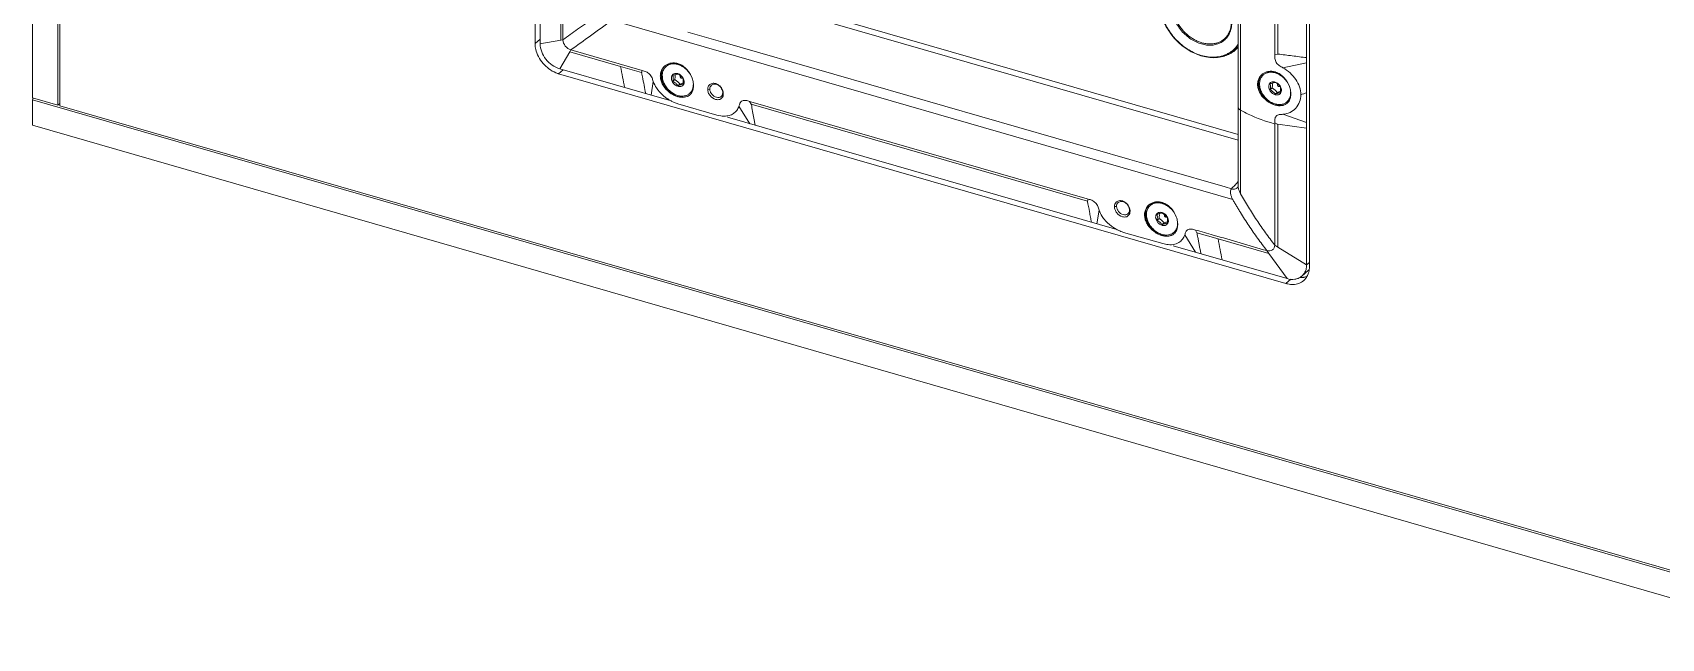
# Model space of a CAD drawing. Header units: millimetres. Extents: x 0 to 3564, y 0 to 2520.
# Drawn here: x 2262.9 to 2623.6, y 1577.5 to 1711.8 of the extents above; entities that cross this region are included whole.
import ezdxf

# ---------------------------------------------------------------- set-up
doc = ezdxf.new("R2010")
doc.units = ezdxf.units.MM
doc.layers.get('0').update_dxf_attribs({"lineweight": 13})

# ---------------------------------------------------------------- blocks, each defined once
blk = doc.blocks.new('A$C00222079')
for p, q in [((6.22, 23.87), (5.78, 23.49)), ((6.91, 22.51), (7.34, 22.89))]:
    blk.add_line(p, q)
for centre, radius, start, end in [((5.77, 24.8), 2.76, 124.5333, 130.8986), ((5.73, 25.09), 2.24, 128.8705, 130.8938), ((5.82, 23.86), 3.73, 71.8128, 73.8925), ((5.28, 22.37), 5.1, 30.4323, 31.1555), ((8.15, 24.58), 4.68, 253.0269, 253.8963), ((8.03, 24.1), 4.14, 252.6139, 253.8954), ((8.01, 22.47), 2.24, 310.8941, 312.9155), ((8.16, 22.04), 2.07, 310.9239, 318.5391)]:
    blk.add_arc(centre, radius, start, end)
for points, knots in [([(3.97, 26.88), (3.77, 26.7), (3.41, 26.29), (3.07, 25.52), (2.96, 24.66), (3.08, 23.77), (3.41, 22.89), (4.12, 21.79), (4.87, 21.11), (5.43, 20.75)], [0, 0, 0, 0, 0.110779, 0.223415, 0.340175, 0.462703, 0.591528, 0.725827, 1, 1, 1, 1]), ([(3.98, 26.88), (3.85, 26.75), (3.63, 26.47), (3.3, 25.81), (3.21, 25.23), (3.21, 24.85)], [0, 0, 0, 0, 0.237804, 0.481875, 1, 1, 1, 1]), ([(4.27, 26.78), (4.16, 26.69), (3.96, 26.48), (3.73, 26.12), (3.56, 25.7), (3.45, 25.25), (3.42, 24.77), (3.46, 24.27), (3.56, 23.76), (3.73, 23.25), (3.97, 22.75), (4.26, 22.27), (4.61, 21.83), (5, 21.42), (5.43, 21.06), (6.04, 20.66), (6.53, 20.44), (6.87, 20.34)], [0, 0, 0, 0, 0.05183, 0.104458, 0.158586, 0.214743, 0.27325, 0.33421, 0.397528, 0.46294, 0.530041, 0.598325, 0.667217, 0.736111, 0.804398, 0.871501, 1, 1, 1, 1]), ([(6.85, 27.44), (6.62, 27.5), (6.15, 27.59), (5.45, 27.57), (4.79, 27.4), (4.39, 27.19), (4.21, 27.07)], [0, 0, 0, 0, 0.261998, 0.514879, 0.76, 1, 1, 1, 1]), ([(4.33, 26.84), (4.41, 26.91), (4.58, 27.03), (4.87, 27.19), (5.17, 27.31), (5.62, 27.41), (6.22, 27.43), (6.69, 27.34), (6.93, 27.27)], [0, 0, 0, 0, 0.116286, 0.233593, 0.352871, 0.474937, 0.729326, 1, 1, 1, 1]), ([(6.87, 27.22), (6.64, 27.29), (6.18, 27.38), (5.6, 27.36), (5.16, 27.27), (4.86, 27.16), (4.58, 27.02), (4.41, 26.9), (4.33, 26.84)], [0, 0, 0, 0, 0.270316, 0.524847, 0.647069, 0.766487, 0.883841, 1, 1, 1, 1]), ([(9.65, 25.01), (9.49, 25.28), (9.12, 25.78), (8.45, 26.42), (7.7, 26.92), (7.15, 27.14), (6.87, 27.22)], [0, 0, 0, 0, 0.256117, 0.511979, 0.761604, 1, 1, 1, 1]), ([(6.93, 27.27), (7.28, 27.17), (7.98, 26.86), (8.59, 26.39), (8.87, 26.12)], [0, 0, 0, 0, 0.487118, 1, 1, 1, 1]), ([(8.88, 26.13), (8.61, 26.42), (8.03, 26.93), (7.33, 27.28), (6.98, 27.4)], [0, 0, 0, 0, 0.511319, 1, 1, 1, 1]), ([(10.33, 22.19), (10.36, 22.52), (10.33, 23.21), (9.97, 24.6), (9.38, 25.58), (8.88, 26.13)], [0, 0, 0, 0, 0.230273, 0.47968, 1, 1, 1, 1]), ([(3.21, 24.85), (3.21, 24.36), (3.42, 23.32), (4.2, 21.93), (5.34, 20.8), (6.3, 20.3), (6.79, 20.15)], [0, 0, 0, 0, 0.237626, 0.493501, 0.752993, 1, 1, 1, 1]), ([(6.87, 25.19), (6.78, 25.21), (6.6, 25.25), (6.34, 25.25), (6.09, 25.19), (5.87, 25.07), (5.69, 24.91), (5.56, 24.7), (5.48, 24.45), (5.46, 24.28), (5.46, 24.19)], [0, 0, 0, 0, 0.136999, 0.266428, 0.389247, 0.50766, 0.62481, 0.744133, 0.86857, 1, 1, 1, 1]), ([(5.46, 24.19), (5.46, 23.99), (5.53, 23.7), (5.7, 23.33), (5.87, 23.07), (6.08, 22.83), (6.4, 22.57), (6.68, 22.43), (6.87, 22.38)], [0, 0, 0, 0, 0.237649, 0.364578, 0.494405, 0.625031, 0.754273, 1, 1, 1, 1]), ([(6.91, 25.11), (6.83, 25.1), (6.66, 25.07), (6.39, 25), (6.09, 24.9), (5.89, 24.83), (5.78, 24.79)], [0, 0, 0, 0, 0.204428, 0.440769, 0.709115, 1, 1, 1, 1]), ([(5.84, 24.19), (5.84, 24.29), (5.83, 24.49), (5.8, 24.69), (5.78, 24.79)], [0, 0, 0, 0, 0.522764, 1, 1, 1, 1]), ([(5.78, 23.49), (5.79, 23.55), (5.82, 23.78), (5.84, 24.01), (5.84, 24.19)], [0, 0, 0, 0, 0.258902, 1, 1, 1, 1]), ([(5.78, 23.49), (5.89, 23.42), (6.1, 23.29), (6.4, 23.06), (6.67, 22.8), (6.83, 22.61), (6.91, 22.51)], [0, 0, 0, 0, 0.253794, 0.507257, 0.756779, 1, 1, 1, 1]), ([(6.22, 23.87), (6.23, 23.93), (6.26, 24.16), (6.28, 24.39), (6.28, 24.57)], [0, 0, 0, 0, 0.258895, 1, 1, 1, 1]), ([(7.34, 22.89), (7.27, 22.99), (7.11, 23.18), (6.84, 23.44), (6.54, 23.67), (6.33, 23.8), (6.22, 23.87)], [0, 0, 0, 0, 0.243221, 0.492743, 0.746206, 1, 1, 1, 1]), ([(6.28, 24.57), (6.28, 24.6), (6.27, 24.73), (6.26, 24.86), (6.25, 24.95)], [0, 0, 0, 0, 0.260939, 1, 1, 1, 1]), ([(8.08, 24.16), (8.01, 24.28), (7.9, 24.46), (7.72, 24.67), (7.52, 24.85), (7.24, 25.05), (6.99, 25.15), (6.87, 25.19)], [0, 0, 0, 0, 0.25442, 0.382873, 0.510825, 0.761319, 1, 1, 1, 1]), ([(6.87, 22.38), (6.96, 22.35), (7.14, 22.31), (7.41, 22.32), (7.65, 22.38), (7.87, 22.49), (8.05, 22.66), (8.18, 22.87), (8.26, 23.11), (8.28, 23.29), (8.28, 23.38)], [0, 0, 0, 0, 0.136999, 0.266428, 0.389247, 0.50766, 0.62481, 0.744133, 0.86857, 1, 1, 1, 1]), ([(8.03, 24.14), (7.96, 24.23), (7.8, 24.42), (7.53, 24.68), (7.23, 24.91), (7.02, 25.05), (6.91, 25.11)], [0, 0, 0, 0, 0.243221, 0.492743, 0.746206, 1, 1, 1, 1]), ([(6.91, 22.51), (7.01, 22.55), (7.22, 22.63), (7.51, 22.73), (7.78, 22.8), (7.95, 22.83), (8.03, 22.84)], [0, 0, 0, 0, 0.290885, 0.559231, 0.795572, 1, 1, 1, 1]), ([(8.07, 23.13), (7.95, 23.1), (7.71, 23.03), (7.47, 22.94), (7.34, 22.89)], [0, 0, 0, 0, 0.473379, 1, 1, 1, 1]), ([(7.4, 24.57), (7.4, 24.6), (7.41, 24.64), (7.44, 24.69), (7.45, 24.72), (7.46, 24.73)], [0, 0, 0, 0, 0.51828, 0.762133, 1, 1, 1, 1]), ([(7.68, 24.2), (7.64, 24.21), (7.57, 24.25), (7.48, 24.34), (7.42, 24.45), (7.4, 24.53), (7.4, 24.57)], [0, 0, 0, 0, 0.246106, 0.505616, 0.761983, 1, 1, 1, 1]), ([(7.92, 24.27), (7.91, 24.25), (7.88, 24.22), (7.82, 24.2), (7.75, 24.19), (7.71, 24.2), (7.68, 24.2)], [0, 0, 0, 0, 0.235089, 0.474254, 0.727492, 1, 1, 1, 1]), ([(8.03, 24.14), (8.05, 24.04), (8.08, 23.84), (8.09, 23.64), (8.09, 23.54)], [0, 0, 0, 0, 0.477241, 1, 1, 1, 1]), ([(8.09, 23.54), (8.09, 23.48), (8.08, 23.25), (8.06, 23.01), (8.03, 22.84)], [0, 0, 0, 0, 0.239408, 1, 1, 1, 1]), ([(8.28, 23.38), (8.28, 23.51), (8.24, 23.78), (8.14, 24.03), (8.08, 24.16)], [0, 0, 0, 0, 0.484404, 1, 1, 1, 1]), ([(9.53, 20.83), (9.6, 20.89), (9.72, 21.02), (9.88, 21.24), (10.02, 21.48), (10.17, 21.83), (10.29, 22.31), (10.32, 22.7), (10.31, 22.91)], [0, 0, 0, 0, 0.11782, 0.236586, 0.356981, 0.479606, 0.733095, 1, 1, 1, 1]), ([(10.31, 22.2), (10.28, 22.06), (10.2, 21.8), (10.03, 21.43), (9.81, 21.1), (9.63, 20.92), (9.53, 20.83)], [0, 0, 0, 0, 0.259837, 0.511539, 0.757326, 1, 1, 1, 1]), ([(9.72, 20.66), (9.89, 20.86), (10.18, 21.35), (10.3, 21.9), (10.33, 22.19)], [0, 0, 0, 0, 0.476373, 1, 1, 1, 1]), ([(5.43, 20.75), (5.54, 20.68), (5.97, 20.42), (6.43, 20.22), (6.78, 20.11)], [0, 0, 0, 0, 0.257591, 1, 1, 1, 1]), ([(6.85, 20.09), (7.1, 20.02), (7.6, 19.92), (8.33, 19.92), (8.99, 20.1), (9.36, 20.33), (9.52, 20.47)], [0, 0, 0, 0, 0.280581, 0.537986, 0.774784, 1, 1, 1, 1]), ([(6.87, 20.34), (7.11, 20.27), (7.58, 20.18), (8.18, 20.21), (8.63, 20.31), (8.93, 20.43), (9.22, 20.58), (9.39, 20.71), (9.47, 20.78)], [0, 0, 0, 0, 0.270674, 0.525062, 0.647129, 0.766407, 0.883714, 1, 1, 1, 1]), ([(6.88, 20.12), (7.11, 20.05), (7.58, 19.96), (8.28, 19.97), (8.92, 20.12), (9.31, 20.32), (9.48, 20.45)], [0, 0, 0, 0, 0.269777, 0.524852, 0.766736, 1, 1, 1, 1])]:
    blk.add_open_spline(points, degree=3, knots=knots)

msp = doc.modelspace()

# ---------------------------------------------------------------- linework, layer by layer
for p, q in [((2262.89, 2121.64), (2262.89, 1697.29)), ((2268.52, 2120.01), (2268.52, 1695.66)), ((2268.95, 2119.89), (2268.95, 1695.54)), ((2374.17, 2045.35), (2374.17, 1709.33)), ((2545.65, 1659.83), (2545.65, 1995.85)), ((2529.88, 1820.47), (2529.88, 1695.22)), ((2530.4, 1819.77), (2530.4, 1694.54)), ((2537.97, 1769.69), (2537.97, 1706.85)), ((2538.68, 1706.99), (2538.68, 1769.37)), ((2545.03, 1768.57), (2545.03, 1698.4)), ((2375.29, 1739.61), (2375.29, 1709.29)), ((2379.86, 1737.26), (2379.86, 1710.07)), ((2380.35, 1737), (2380.35, 1710.15)), ((2402.63, 1724.62), (2529.88, 1687.88)), ((2403, 1725.78), (2529.88, 1689.15)), ((2528.66, 1674.79), (2391.15, 1714.48)), ((2374.17, 1709.33), (2375.29, 1710.29)), ((2379.86, 1710.07), (2375.26, 1709.29)), ((2380.35, 1710.15), (2379.85, 1710.06)), ((2415.78, 1709.62), (2407.99, 1711.87)), ((2526.78, 1710.32), (2526.79, 1710.32)), ((2379.62, 1703.72), (2381.84, 1707.5)), ((2381.84, 1707.5), (2382.09, 1707.91)), ((2393.1, 1704.25), (2381.84, 1707.5)), ((2382.09, 1707.91), (2397.91, 1703.35)), ((2505.85, 1683.62), (2415.78, 1709.62)), ((2528.97, 1707.79), (2529.5, 1708.25)), ((2538.68, 1706.99), (2537.97, 1706.85)), ((2379.37, 1702.64), (2380.37, 1703.5)), ((2379.37, 1702.64), (2540.45, 1656.14)), ((2404.3, 1696.6), (2379.62, 1703.72)), ((2397.77, 1702.9), (2393.1, 1704.25)), ((2397.91, 1703.35), (2397.77, 1702.9)), ((2545.03, 1705.01), (2539.8, 1703.96)), ((2399.86, 1697.88), (2400.34, 1700.89)), ((2412.87, 1699.23), (2412.4, 1699.17)), ((2268.52, 1695.66), (2262.89, 1697.29)), ((2263, 1697.26), (2262.89, 1696.85)), ((2262.89, 1696.85), (2656.93, 1583.1)), ((2262.89, 1691.22), (2262.89, 1696.85)), ((2268.52, 1695.66), (2268.95, 1696.04)), ((2650.87, 1585.29), (2268.95, 1695.54)), ((2405.78, 1695.98), (2414.45, 1693.48)), ((2415.73, 1698.4), (2415.86, 1698.17)), ((2421.73, 1691.56), (2419.32, 1695.41)), ((2421.92, 1696.41), (2421.69, 1696.48)), ((2422.03, 1695.89), (2421.69, 1696.48)), ((2496.4, 1674.91), (2421.92, 1696.41)), ((2422.03, 1695.89), (2496.5, 1674.39)), ((2545.03, 1698.4), (2545.03, 1691.8)), ((2415.32, 1693.29), (2414.45, 1693.48)), ((2503.02, 1668.1), (2416.76, 1693)), ((2422.62, 1692.75), (2422.92, 1691.22)), ((2529.87, 1695.2), (2529.88, 1677.62)), ((2529.88, 1695.22), (2529.88, 1695.2)), ((2530.4, 1694.54), (2530.4, 1676.01)), ((2545.03, 1691.8), (2539.8, 1693.64)), ((2545.03, 1691.8), (2545.03, 1690.61)), ((2262.89, 1691.22), (2656.93, 1577.47)), ((2537.97, 1691.73), (2538.68, 1691.41)), ((2537.97, 1691.49), (2537.97, 1691.73)), ((2537.97, 1664.65), (2537.97, 1691.49)), ((2545.02, 1690.59), (2538.68, 1691.42)), ((2538.68, 1691.41), (2538.68, 1664.21)), ((2545.02, 1690.59), (2545.02, 1660.28)), ((2513.65, 1681.38), (2505.85, 1683.62)), ((2526.98, 1677.53), (2513.65, 1681.38)), ((2528.37, 1677.13), (2526.98, 1677.53)), ((2529.76, 1677.42), (2529.74, 1677.4)), ((2496.4, 1674.91), (2496.63, 1674.85)), ((2496.5, 1674.4), (2496.63, 1674.85)), ((2498.59, 1669.38), (2499.07, 1672.39)), ((2502.94, 1673.23), (2502.46, 1673.17)), ((2505.8, 1672.4), (2505.93, 1672.17)), ((2504.51, 1667.48), (2513.17, 1664.98)), ((2520.46, 1663.06), (2518.05, 1666.91)), ((2520.75, 1667.4), (2520.41, 1667.99)), ((2520.75, 1667.4), (2525.43, 1666.05)), ((2513.17, 1664.98), (2514.04, 1664.79)), ((2540.7, 1657.22), (2515.49, 1664.5)), ((2520.94, 1666.43), (2521.41, 1663.89)), ((2525.43, 1666.05), (2536.69, 1662.81)), ((2536.25, 1663.42), (2536.69, 1662.81)), ((2538.68, 1664.21), (2537.97, 1664.65)), ((2545.02, 1660.28), (2538.68, 1664.23)), ((2536.68, 1662.8), (2540.7, 1657.22)), ((2545.03, 1660.29), (2545.65, 1660.83)), ((2540.45, 1656.14), (2541.57, 1657.1)), ((2543.98, 1657.77), (2545.48, 1659.07))]:
    msp.add_line(p, q)
msp.add_lwpolyline([(2529.88, 1677.63), (2529.84, 1677.53), (2529.76, 1677.42)])
for centre, radius, start, end in [((2524.82, 1713.24), 6.98, 285.1977, 286.1906), ((2524.84, 1713.17), 6.9, 286.1904, 287.5781), ((2525.09, 1712.6), 6.27, 299.4307, 305.4575), ((2525.14, 1712.52), 6.19, 305.4742, 309.024), ((2525.14, 1712.52), 6.19, 309.0247, 310.903), ((2525.12, 1712.55), 6.22, 310.9081, 316.4086), ((2526.11, 1713.43), 6.24, 303.2294, 304.1116), ((2525.09, 1712.57), 6.25, 316.4073, 318.2453), ((2525.07, 1712.59), 6.28, 318.2458, 320.3372), ((2381, 1708.29), 5.88, 251.8936, 253.889), ((2408.48, 1704.55), 8.99, 236.7379, 242.2523), ((2408.31, 1704.24), 8.64, 242.2774, 243.3744), ((2524.94, 1758.4), 63.27, 287.2909, 288.5171), ((2512.04, 1693.76), 23.31, 314.4629, 317.2707), ((2511.91, 1693.89), 23.5, 317.2682, 317.9026), ((2511.78, 1694), 23.66, 317.9044, 319.9728), ((2528.93, 1678.22), 1.14, 305.392, 314.4632), ((2531.71, 1677.62), 1.84, 180.0981, 185.6923), ((2507.2, 1676.03), 8.98, 236.7226, 242.2535), ((2507.02, 1675.7), 8.6, 242.2804, 243.4233), ((2543.65, 1661.95), 4.51, 269.5405, 274.0237), ((2542.12, 1659.91), 2.83, 307.3622, 310.8633), ((2543.67, 1661.68), 4.24, 274.0391, 277.1077), ((2542.15, 1659.37), 3.4, 310.891, 321.5973), ((2543.63, 1661.2), 2.82, 310.8651, 312.4327)]:
    msp.add_arc(centre, radius, start, end)
for points, knots in [([(2525.7, 1720.22), (2525, 1720.94), (2523.81, 1721.85), (2522.04, 1722.61), (2520.72, 1722.92), (2519.43, 1722.97), (2518.41, 1722.77), (2517.67, 1722.48), (2517.16, 1722.2), (2516.7, 1721.86), (2516.28, 1721.46), (2515.92, 1721), (2515.62, 1720.5), (2515.37, 1719.95), (2515.12, 1719.16), (2514.98, 1718.09), (2515.07, 1716.74), (2515.42, 1715.36), (2516.21, 1713.55), (2517.13, 1712.32), (2517.84, 1711.6)], [0, 0, 0, 0, 0.139042, 0.205336, 0.268368, 0.327923, 0.384329, 0.411666, 0.438599, 0.465314, 0.492008, 0.518881, 0.546122, 0.573899, 0.602348, 0.661559, 0.72424, 0.790226, 0.858904, 1, 1, 1, 1]), ([(2517.84, 1711.6), (2518.47, 1710.97), (2519.53, 1710.15), (2521.1, 1709.41), (2522.29, 1709.06), (2523.46, 1708.92), (2524.58, 1709), (2525.45, 1709.25), (2526.09, 1709.56), (2526.52, 1709.84), (2526.92, 1710.16), (2527.28, 1710.53), (2527.59, 1710.95), (2527.96, 1711.55), (2528.29, 1712.41), (2528.44, 1713.33), (2528.46, 1714.11), (2528.42, 1714.92), (2528.14, 1716.39), (2527.61, 1717.59), (2527.16, 1718.34)], [0, 0, 0, 0, 0.141557, 0.209518, 0.27463, 0.336595, 0.395489, 0.451805, 0.479309, 0.506534, 0.533637, 0.560783, 0.58813, 0.615831, 0.672731, 0.732374, 0.763393, 0.795207, 0.861083, 1, 1, 1, 1]), ([(2526.78, 1710.32), (2527.02, 1710.52), (2527.45, 1710.99), (2527.94, 1711.84), (2528.25, 1712.8), (2528.38, 1713.85), (2528.33, 1714.96), (2528.01, 1716.51), (2527.51, 1717.63), (2527.09, 1718.33)], [0, 0, 0, 0, 0.108133, 0.218822, 0.334163, 0.455496, 0.58334, 0.717458, 1, 1, 1, 1]), ([(2389.43, 1716.71), (2388.64, 1716.12), (2386.69, 1714.71), (2383.67, 1712.52), (2381.43, 1710.93), (2380.35, 1710.15)], [0, 0, 0, 0, 0.264163, 0.643151, 1, 1, 1, 1]), ([(2382.08, 1707.91), (2383.55, 1708.95), (2386.58, 1711.13), (2389.59, 1713.33), (2391.15, 1714.48)], [0, 0, 0, 0, 0.480487, 1, 1, 1, 1]), ([(2522.69, 1706.36), (2522.21, 1706.45), (2521.23, 1706.71), (2519.82, 1707.31), (2518.46, 1708.1), (2517.17, 1709.07), (2515.98, 1710.2), (2514.59, 1711.87), (2513.76, 1713.29), (2513.34, 1714.28)], [0, 0, 0, 0, 0.116198, 0.236742, 0.360986, 0.488007, 0.616693, 0.745818, 1, 1, 1, 1]), ([(2522.39, 1706.51), (2521.44, 1706.72), (2520.03, 1707.26), (2518.3, 1708.29), (2517.06, 1709.26), (2515.93, 1710.36), (2514.59, 1711.99), (2513.8, 1713.37), (2513.39, 1714.33)], [0, 0, 0, 0, 0.236819, 0.361309, 0.488483, 0.61721, 0.746263, 1, 1, 1, 1]), ([(2515.65, 1715.71), (2515.83, 1715.1), (2516.36, 1713.91), (2517.3, 1712.57), (2518.21, 1711.62), (2519.19, 1710.77), (2520.27, 1710.08), (2521.42, 1709.6), (2522.28, 1709.36), (2523.13, 1709.23), (2523.96, 1709.21), (2524.76, 1709.31), (2525.51, 1709.53), (2526.19, 1709.86), (2526.6, 1710.16), (2526.78, 1710.32)], [0, 0, 0, 0, 0.133315, 0.27067, 0.339713, 0.408256, 0.541732, 0.606034, 0.668252, 0.728233, 0.78597, 0.841617, 0.895495, 0.948087, 1, 1, 1, 1]), ([(2380.35, 1710.15), (2380.35, 1709.66), (2380.76, 1708.68), (2381.61, 1708.05), (2382.09, 1707.91)], [0, 0, 0, 0, 0.494042, 1, 1, 1, 1]), ([(2374.17, 1709.33), (2374.17, 1709.2), (2374.2, 1708.63), (2374.31, 1708.07), (2374.43, 1707.65)], [0, 0, 0, 0, 0.241896, 1, 1, 1, 1]), ([(2374.43, 1707.65), (2374.77, 1706.52), (2376.03, 1704.43), (2378.07, 1703.06), (2379.18, 1702.7)], [0, 0, 0, 0, 0.504285, 1, 1, 1, 1]), ([(2379.62, 1703.72), (2379.03, 1703.89), (2377.88, 1704.47), (2376.08, 1706.2), (2375.29, 1708.08), (2375.29, 1709.3)], [0, 0, 0, 0, 0.247701, 0.508922, 1, 1, 1, 1]), ([(2522.84, 1706.43), (2522.8, 1706.43), (2522.65, 1706.46), (2522.5, 1706.49), (2522.39, 1706.51)], [0, 0, 0, 0, 0.248707, 1, 1, 1, 1]), ([(2528.97, 1707.79), (2528.78, 1707.62), (2528.36, 1707.3), (2527.67, 1706.9), (2526.92, 1706.59), (2525.86, 1706.28), (2524.43, 1706.13), (2523.27, 1706.24), (2522.69, 1706.36)], [0, 0, 0, 0, 0.11821, 0.237215, 0.357671, 0.480248, 0.733434, 1, 1, 1, 1]), ([(2528.49, 1707.65), (2528.3, 1707.5), (2527.91, 1707.24), (2527.29, 1706.91), (2526.62, 1706.65), (2525.67, 1706.39), (2524.39, 1706.25), (2523.36, 1706.34), (2522.84, 1706.43)], [0, 0, 0, 0, 0.117921, 0.236845, 0.3574, 0.480142, 0.73361, 1, 1, 1, 1]), ([(2526.92, 1706.59), (2527.03, 1706.62), (2527.46, 1706.77), (2527.88, 1706.96), (2528.17, 1707.13)], [0, 0, 0, 0, 0.252802, 1, 1, 1, 1]), ([(2529.36, 1708.47), (2529.29, 1708.39), (2529.02, 1708.1), (2528.72, 1707.83), (2528.49, 1707.65)], [0, 0, 0, 0, 0.250645, 1, 1, 1, 1]), ([(2529.6, 1708.41), (2529.55, 1708.36), (2529.35, 1708.14), (2529.14, 1707.94), (2528.97, 1707.79)], [0, 0, 0, 0, 0.250567, 1, 1, 1, 1]), ([(2529.89, 1709.19), (2529.85, 1709.13), (2529.69, 1708.88), (2529.5, 1708.64), (2529.36, 1708.47)], [0, 0, 0, 0, 0.251419, 1, 1, 1, 1]), ([(2529.9, 1708.79), (2529.87, 1708.76), (2529.78, 1708.63), (2529.68, 1708.51), (2529.6, 1708.41)], [0, 0, 0, 0, 0.250608, 1, 1, 1, 1]), ([(2537.97, 1706.85), (2537.97, 1706.57), (2537.93, 1705.97), (2538.21, 1705.24), (2538.6, 1704.74), (2538.96, 1704.41), (2539.38, 1704.17), (2539.66, 1704.04), (2539.8, 1703.96)], [0, 0, 0, 0, 0.22968, 0.479744, 0.611714, 0.743493, 0.872018, 1, 1, 1, 1]), ([(2538.68, 1706.99), (2539.73, 1706.86), (2541.85, 1706.6), (2543.97, 1706.31), (2545.03, 1706.2)], [0, 0, 0, 0, 0.499765, 1, 1, 1, 1]), ([(2393.1, 1704.25), (2393.25, 1703.46), (2393.55, 1701.91), (2393.83, 1700.34), (2394, 1699.57)], [0, 0, 0, 0, 0.501057, 1, 1, 1, 1]), ([(2397.76, 1702.84), (2397.77, 1702.84), (2397.81, 1702.85), (2397.78, 1702.89), (2397.77, 1702.9)], [0, 0, 0, 0, 0.458313, 1, 1, 1, 1]), ([(2397.96, 1701.93), (2397.95, 1702.01), (2397.89, 1702.31), (2397.81, 1702.61), (2397.76, 1702.84)], [0, 0, 0, 0, 0.245265, 1, 1, 1, 1]), ([(2397.91, 1703.35), (2398.19, 1703.26), (2398.79, 1703.13), (2399.57, 1702.57), (2400.12, 1701.79), (2400.24, 1701.17), (2400.34, 1700.89)], [0, 0, 0, 0, 0.23956, 0.496141, 0.756024, 1, 1, 1, 1]), ([(2543.74, 1697.99), (2543.75, 1698.57), (2543.53, 1699.77), (2542.67, 1701.42), (2541.4, 1702.86), (2540.35, 1703.63), (2539.8, 1703.96)], [0, 0, 0, 0, 0.233055, 0.481041, 0.739847, 1, 1, 1, 1]), ([(2398.67, 1698.22), (2398.54, 1698.83), (2398.31, 1700.07), (2398.08, 1701.31), (2397.96, 1701.93)], [0, 0, 0, 0, 0.497638, 1, 1, 1, 1]), ([(2401.36, 1699.05), (2401.25, 1699.2), (2400.85, 1699.77), (2400.52, 1700.4), (2400.34, 1700.89)], [0, 0, 0, 0, 0.255492, 1, 1, 1, 1]), ([(2403.55, 1697.03), (2402.92, 1697.44), (2402.15, 1698.09), (2401.51, 1698.86), (2401.36, 1699.05)], [0, 0, 0, 0, 0.751354, 1, 1, 1, 1]), ([(2414.82, 1700.12), (2414.57, 1700.3), (2414.04, 1700.55), (2413.17, 1700.51), (2412.52, 1699.97), (2412.39, 1699.43), (2412.4, 1699.17)], [0, 0, 0, 0, 0.278692, 0.525734, 0.755946, 1, 1, 1, 1]), ([(2412.4, 1699.17), (2412.39, 1698.93), (2412.5, 1698.43), (2413.01, 1697.56), (2413.68, 1697.08), (2414.16, 1696.94)], [0, 0, 0, 0, 0.23832, 0.495163, 1, 1, 1, 1]), ([(2412.87, 1699.23), (2412.88, 1699.39), (2412.93, 1699.71), (2413.12, 1699.98), (2413.24, 1700.08)], [0, 0, 0, 0, 0.515297, 1, 1, 1, 1]), ([(2414.35, 1697.41), (2413.95, 1697.53), (2413.39, 1697.91), (2412.96, 1698.62), (2412.88, 1699.03), (2412.87, 1699.23)], [0, 0, 0, 0, 0.504496, 0.761534, 1, 1, 1, 1]), ([(2413.24, 1700.08), (2413.33, 1700.16), (2413.57, 1700.3), (2414.15, 1700.37), (2414.9, 1700.08), (2415.54, 1699.35), (2415.74, 1698.71), (2415.73, 1698.4)], [0, 0, 0, 0, 0.107795, 0.220918, 0.470014, 0.742432, 1, 1, 1, 1]), ([(2415.74, 1698.86), (2415.7, 1698.98), (2415.49, 1699.46), (2415.14, 1699.88), (2414.82, 1700.12)], [0, 0, 0, 0, 0.248046, 1, 1, 1, 1]), ([(2405.78, 1695.98), (2405.67, 1696.02), (2405.21, 1696.16), (2404.77, 1696.35), (2404.44, 1696.51)], [0, 0, 0, 0, 0.242868, 1, 1, 1, 1]), ([(2414.16, 1696.94), (2414.47, 1696.85), (2414.97, 1696.83), (2415.51, 1697.16), (2415.67, 1697.41), (2415.73, 1697.54)], [0, 0, 0, 0, 0.523609, 0.760327, 1, 1, 1, 1]), ([(2415.4, 1697.58), (2415.27, 1697.47), (2414.91, 1697.32), (2414.53, 1697.36), (2414.35, 1697.41)], [0, 0, 0, 0, 0.468249, 1, 1, 1, 1]), ([(2415.73, 1698.4), (2415.73, 1698.25), (2415.68, 1697.94), (2415.51, 1697.68), (2415.4, 1697.58)], [0, 0, 0, 0, 0.524878, 1, 1, 1, 1]), ([(2415.73, 1697.54), (2415.76, 1697.59), (2415.83, 1697.79), (2415.86, 1698), (2415.86, 1698.17)], [0, 0, 0, 0, 0.239737, 1, 1, 1, 1]), ([(2415.86, 1698.17), (2415.86, 1698.22), (2415.85, 1698.46), (2415.8, 1698.69), (2415.74, 1698.86)], [0, 0, 0, 0, 0.238702, 1, 1, 1, 1]), ([(2419.32, 1695.41), (2419.2, 1695.08), (2418.87, 1694.46), (2418.12, 1693.74), (2417.14, 1693.31), (2416.42, 1693.24), (2416.05, 1693.24)], [0, 0, 0, 0, 0.251444, 0.490771, 0.734721, 1, 1, 1, 1]), ([(2421.69, 1696.48), (2421.41, 1696.56), (2420.89, 1696.76), (2420.06, 1696.7), (2419.46, 1696.15), (2419.41, 1695.65), (2419.32, 1695.41)], [0, 0, 0, 0, 0.279897, 0.530732, 0.760598, 1, 1, 1, 1]), ([(2422.03, 1695.89), (2422.02, 1695.89), (2422.01, 1695.88), (2422.03, 1695.85), (2422.04, 1695.83), (2422.06, 1695.82), (2422.07, 1695.81)], [0, 0, 0, 0, 0.178333, 0.406089, 0.705029, 1, 1, 1, 1]), ([(2422.07, 1695.81), (2422.16, 1695.3), (2422.34, 1694.28), (2422.52, 1693.26), (2422.62, 1692.75)], [0, 0, 0, 0, 0.496496, 1, 1, 1, 1]), ([(2543.74, 1697.99), (2543.75, 1697.44), (2543.56, 1696.35), (2542.7, 1694.95), (2541.39, 1693.98), (2540.33, 1693.69), (2539.8, 1693.64)], [0, 0, 0, 0, 0.25524, 0.502086, 0.748054, 1, 1, 1, 1]), ([(2416.05, 1693.24), (2415.99, 1693.24), (2415.74, 1693.24), (2415.5, 1693.27), (2415.32, 1693.29)], [0, 0, 0, 0, 0.244367, 1, 1, 1, 1]), ([(2529.88, 1695.2), (2529.88, 1695.07), (2530.01, 1694.79), (2530.25, 1694.62), (2530.4, 1694.54)], [0, 0, 0, 0, 0.437783, 1, 1, 1, 1]), ([(2530.4, 1694.54), (2530.96, 1694.24), (2533.39, 1693), (2535.97, 1692.07), (2537.97, 1691.49)], [0, 0, 0, 0, 0.234802, 1, 1, 1, 1]), ([(2537.97, 1691.73), (2537.97, 1692.01), (2537.93, 1692.42), (2538.08, 1692.94), (2538.3, 1693.26), (2538.6, 1693.5), (2539.11, 1693.67), (2539.52, 1693.61), (2539.8, 1693.64)], [0, 0, 0, 0, 0.263284, 0.385948, 0.50285, 0.618855, 0.739674, 1, 1, 1, 1]), ([(2530.4, 1676.01), (2530.27, 1676.24), (2530.05, 1676.7), (2529.91, 1677.19), (2529.89, 1677.44)], [0, 0, 0, 0, 0.515752, 1, 1, 1, 1]), ([(2496.48, 1674.34), (2496.5, 1674.34), (2496.53, 1674.35), (2496.51, 1674.39), (2496.5, 1674.4)], [0, 0, 0, 0, 0.460033, 1, 1, 1, 1]), ([(2497.4, 1669.72), (2497.31, 1670.1), (2497.16, 1670.87), (2496.89, 1672.41), (2496.64, 1673.57), (2496.48, 1674.34)], [0, 0, 0, 0, 0.247161, 0.497485, 1, 1, 1, 1]), ([(2496.63, 1674.85), (2496.92, 1674.76), (2497.52, 1674.63), (2498.29, 1674.07), (2498.85, 1673.29), (2498.97, 1672.67), (2499.07, 1672.39)], [0, 0, 0, 0, 0.239451, 0.496062, 0.755995, 1, 1, 1, 1]), ([(2504.88, 1674.12), (2504.64, 1674.3), (2504.1, 1674.55), (2503.24, 1674.51), (2502.59, 1673.97), (2502.46, 1673.43), (2502.46, 1673.17)], [0, 0, 0, 0, 0.278692, 0.525734, 0.755946, 1, 1, 1, 1]), ([(2502.94, 1673.23), (2502.94, 1673.39), (2503, 1673.71), (2503.19, 1673.98), (2503.3, 1674.08)], [0, 0, 0, 0, 0.515297, 1, 1, 1, 1]), ([(2503.3, 1674.08), (2503.4, 1674.16), (2503.64, 1674.3), (2504.21, 1674.37), (2504.97, 1674.08), (2505.6, 1673.35), (2505.8, 1672.71), (2505.8, 1672.4)], [0, 0, 0, 0, 0.107795, 0.220918, 0.470014, 0.742432, 1, 1, 1, 1]), ([(2505.81, 1672.86), (2505.76, 1672.98), (2505.56, 1673.46), (2505.2, 1673.88), (2504.88, 1674.12)], [0, 0, 0, 0, 0.248046, 1, 1, 1, 1]), ([(2528.37, 1677.13), (2528.25, 1677), (2528.12, 1676.63), (2528.16, 1676.04), (2528.35, 1675.4), (2528.55, 1674.99), (2528.66, 1674.79)], [0, 0, 0, 0, 0.203758, 0.447148, 0.717115, 1, 1, 1, 1]), ([(2529.04, 1677.07), (2528.98, 1677.06), (2528.76, 1677.04), (2528.53, 1677.08), (2528.37, 1677.12)], [0, 0, 0, 0, 0.24088, 1, 1, 1, 1]), ([(2528.66, 1674.78), (2528.8, 1674.53), (2529.09, 1674.05), (2529.52, 1673.31), (2529.95, 1672.57), (2530.54, 1671.6), (2531.3, 1670.4), (2532.55, 1668.49), (2534.17, 1666.14), (2535.54, 1664.32), (2536.24, 1663.42)], [0, 0, 0, 0, 0.062568, 0.124897, 0.187048, 0.249398, 0.374444, 0.499564, 0.750019, 1, 1, 1, 1]), ([(2529.6, 1677.28), (2529.56, 1677.25), (2529.39, 1677.15), (2529.19, 1677.09), (2529.04, 1677.07)], [0, 0, 0, 0, 0.244916, 1, 1, 1, 1]), ([(2537.97, 1664.65), (2537.28, 1665.55), (2535.91, 1667.38), (2533.96, 1670.19), (2532.11, 1673.07), (2530.95, 1675.03), (2530.39, 1676.02)], [0, 0, 0, 0, 0.250328, 0.500734, 0.750774, 1, 1, 1, 1]), ([(2500.08, 1670.56), (2499.98, 1670.7), (2499.57, 1671.27), (2499.25, 1671.9), (2499.07, 1672.39)], [0, 0, 0, 0, 0.255492, 1, 1, 1, 1]), ([(2502.27, 1668.53), (2501.65, 1668.94), (2500.87, 1669.59), (2500.23, 1670.36), (2500.08, 1670.56)], [0, 0, 0, 0, 0.751349, 1, 1, 1, 1]), ([(2502.46, 1673.17), (2502.46, 1672.93), (2502.57, 1672.43), (2503.08, 1671.56), (2503.74, 1671.08), (2504.23, 1670.94)], [0, 0, 0, 0, 0.23832, 0.495163, 1, 1, 1, 1]), ([(2504.41, 1671.41), (2504.01, 1671.53), (2503.46, 1671.91), (2503.03, 1672.62), (2502.94, 1673.03), (2502.94, 1673.23)], [0, 0, 0, 0, 0.504496, 0.761534, 1, 1, 1, 1]), ([(2504.23, 1670.94), (2504.53, 1670.85), (2505.04, 1670.83), (2505.57, 1671.16), (2505.74, 1671.41), (2505.8, 1671.54)], [0, 0, 0, 0, 0.523609, 0.760327, 1, 1, 1, 1]), ([(2505.46, 1671.58), (2505.33, 1671.47), (2504.98, 1671.32), (2504.6, 1671.36), (2504.41, 1671.41)], [0, 0, 0, 0, 0.468249, 1, 1, 1, 1]), ([(2505.8, 1672.4), (2505.8, 1672.25), (2505.75, 1671.94), (2505.57, 1671.68), (2505.46, 1671.58)], [0, 0, 0, 0, 0.524878, 1, 1, 1, 1]), ([(2505.8, 1671.54), (2505.82, 1671.59), (2505.9, 1671.79), (2505.93, 1672), (2505.93, 1672.17)], [0, 0, 0, 0, 0.239737, 1, 1, 1, 1]), ([(2505.93, 1672.17), (2505.93, 1672.22), (2505.92, 1672.46), (2505.86, 1672.69), (2505.81, 1672.86)], [0, 0, 0, 0, 0.238702, 1, 1, 1, 1]), ([(2504.51, 1667.48), (2504.4, 1667.52), (2503.94, 1667.66), (2503.5, 1667.85), (2503.17, 1668.01)], [0, 0, 0, 0, 0.242905, 1, 1, 1, 1]), ([(2516.72, 1665.23), (2517.02, 1665.41), (2517.57, 1665.91), (2517.92, 1666.56), (2518.05, 1666.91)], [0, 0, 0, 0, 0.487526, 1, 1, 1, 1]), ([(2518.05, 1666.91), (2518.13, 1667.15), (2518.19, 1667.65), (2518.79, 1668.2), (2519.62, 1668.25), (2520.13, 1668.07), (2520.41, 1667.99)], [0, 0, 0, 0, 0.239646, 0.469858, 0.720731, 1, 1, 1, 1]), ([(2520.41, 1667.99), (2521.73, 1667.62), (2527.02, 1666.12), (2532.29, 1664.58), (2536.25, 1663.42)], [0, 0, 0, 0, 0.249541, 1, 1, 1, 1]), ([(2520.79, 1667.33), (2520.77, 1667.34), (2520.75, 1667.35), (2520.73, 1667.38), (2520.74, 1667.39), (2520.75, 1667.4)], [0, 0, 0, 0, 0.594961, 0.821706, 1, 1, 1, 1]), ([(2520.93, 1666.43), (2520.91, 1666.51), (2520.84, 1666.8), (2520.81, 1667.1), (2520.79, 1667.33)], [0, 0, 0, 0, 0.259602, 1, 1, 1, 1]), ([(2514.04, 1664.79), (2514.52, 1664.72), (2515.45, 1664.7), (2516.35, 1665), (2516.72, 1665.23)], [0, 0, 0, 0, 0.528769, 1, 1, 1, 1]), ([(2521.41, 1663.89), (2521.43, 1663.79), (2521.51, 1663.4), (2521.59, 1663.01), (2521.65, 1662.72)], [0, 0, 0, 0, 0.252215, 1, 1, 1, 1]), ([(2525.43, 1666.05), (2525.58, 1665.26), (2525.88, 1663.71), (2526.16, 1662.14), (2526.33, 1661.37)], [0, 0, 0, 0, 0.501058, 1, 1, 1, 1]), ([(2537.97, 1664.65), (2537.97, 1664.43), (2537.89, 1664.02), (2537.49, 1663.52), (2536.88, 1663.3), (2536.45, 1663.35), (2536.24, 1663.42)], [0, 0, 0, 0, 0.255941, 0.492052, 0.733092, 1, 1, 1, 1]), ([(2545.03, 1660.3), (2545.03, 1660.19), (2545.02, 1659.76), (2544.93, 1659.34), (2544.83, 1659.04)], [0, 0, 0, 0, 0.258148, 1, 1, 1, 1]), ([(2545.39, 1658.3), (2545.44, 1658.42), (2545.59, 1658.92), (2545.65, 1659.44), (2545.65, 1659.83)], [0, 0, 0, 0, 0.242592, 1, 1, 1, 1]), ([(2540.45, 1656.14), (2540.59, 1656.1), (2541.11, 1655.97), (2541.66, 1655.91), (2542.06, 1655.93)], [0, 0, 0, 0, 0.258217, 1, 1, 1, 1]), ([(2543.84, 1657.66), (2543.64, 1657.51), (2543.18, 1657.25), (2542.12, 1656.97), (2541.25, 1657.06), (2540.7, 1657.22)], [0, 0, 0, 0, 0.233904, 0.47621, 1, 1, 1, 1]), ([(2542.06, 1655.93), (2542.49, 1655.94), (2543.33, 1656.1), (2544.07, 1656.53), (2544.38, 1656.8)], [0, 0, 0, 0, 0.512641, 1, 1, 1, 1]), ([(2544.83, 1659.04), (2544.78, 1658.92), (2544.58, 1658.44), (2544.26, 1658.02), (2543.97, 1657.77)], [0, 0, 0, 0, 0.257561, 1, 1, 1, 1]), ([(2544.19, 1657.47), (2544.28, 1657.48), (2544.61, 1657.54), (2544.93, 1657.63), (2545.16, 1657.72)], [0, 0, 0, 0, 0.255272, 1, 1, 1, 1]), ([(2544.82, 1657.26), (2544.88, 1657.33), (2545.11, 1657.66), (2545.29, 1658.02), (2545.39, 1658.3)], [0, 0, 0, 0, 0.246067, 1, 1, 1, 1])]:
    msp.add_open_spline(points, degree=3, knots=knots)

# ---------------------------------------------------------------- block references
for p in [(2398.91, 1677.46), (2531.18, 1675.6), (2506.14, 1646.67)]:
    msp.add_blockref('A$C00222079', p)

doc.saveas('drawing.dxf')
